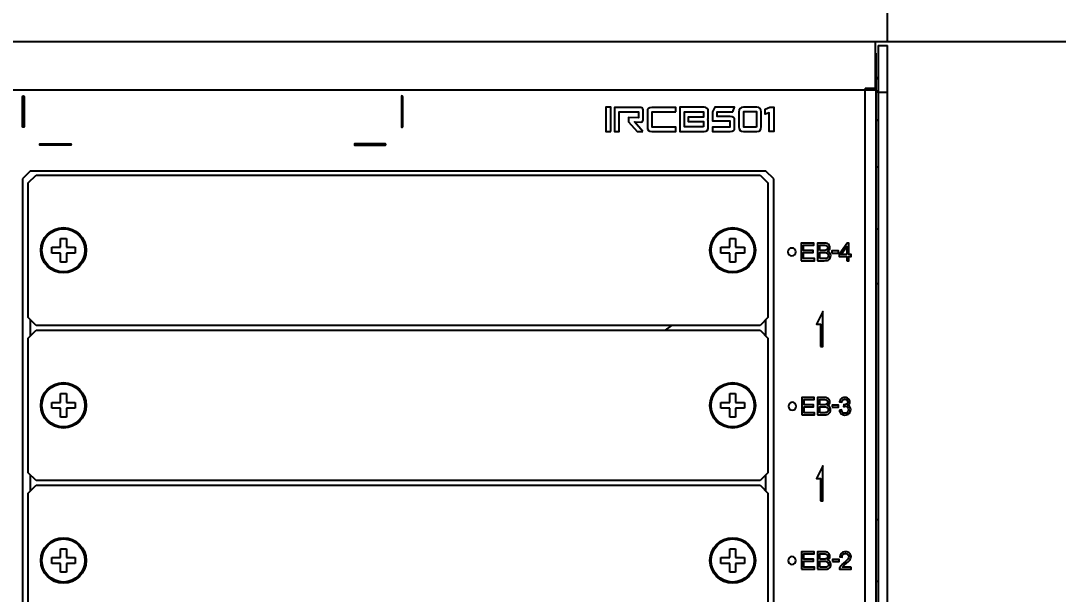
# Model space of a CAD drawing. Header units: millimetres. Extents: x 4086 to 8318, y 123 to 1549.
# Drawn here: x 7063.9 to 7196.5, y 1113.9 to 1187.1 of the extents above; entities that cross this region are included whole.
import ezdxf

# ---------------------------------------------------------------- set-up
doc = ezdxf.new("R2010")
doc.units = ezdxf.units.MM
for name, color, linetype in [('00_COMPONENTS', 7, 'Continuous'), ('20_ALL_FEATURES', 7, 'Continuous'), ('layer 3', 7, 'Continuous'), ('尺寸', 3, 'Continuous')]:
    doc.layers.add(name, color=color, linetype=linetype)
doc.styles.get("Standard").update_dxf_attribs({"font": ''})
doc.styles.get('Standard').set_extended_font_data('SimSun')
doc.dimstyles.get("Standard").update_dxf_attribs({"dimscale": 6, "dimtxt": 5, "dimasz": 3, "dimexe": 0.18, "dimexo": 0.0625, "dimgap": 0.8, "dimtad": 1, "dimtoh": 1, "dimdec": 1, "dimzin": 0, "dimdsep": 46, "dimtxsty": 'Standard', "dimcen": 0.09, "dimclrd": 256, "dimclre": 256, "dimclrt": 256, "dimadec": 0, "dimazin": 2, "dimtfac": 1, "dimtdec": 1, "dimtofl": 0, "dimtmove": 0, "dimatfit": 3, "dimfxl": 0, "dimtolj": 1, "dimtzin": 0, "dimarcsym": 0})

# ---------------------------------------------------------------- blocks, each defined once
blk = doc.blocks.new('*D77')
at = {"layer": 'Defpoints', "color": 0}
for p in [(7171.72, 1184.42), (7285.29, 1184.42), (7171.27, 1054.42)]:
    blk.add_point(p, dxfattribs=at)
at = {"layer": '尺寸', "lineweight": -2}
for p, q in [((7172.1, 1184.42), (7286.37, 1184.42)), ((7285.29, 1072.42), (7285.29, 1166.42)), ((7171.65, 1054.42), (7286.37, 1054.42))]:
    blk.add_line(p, q, dxfattribs=at)
at = {"layer": '尺寸'}
for points in [[(7288.29, 1166.42), (7282.29, 1166.42), (7285.29, 1184.42)], [(7282.29, 1072.42), (7288.29, 1072.42), (7285.29, 1054.42)]]:
    blk.add_solid(points, dxfattribs=at)
at = {"layer": '尺寸', "insert": (7265.49, 1119.42), "char_height": 30, "attachment_point": 5, "rotation": 90}
blk.add_mtext('\\A1;130.0', dxfattribs=at)
blk = doc.blocks.new('*D80')
at = {"layer": 'Defpoints', "color": 0}
for p in [(7174.67, 1270.56), (6844.67, 1184.42), (7174.67, 1183.92)]:
    blk.add_point(p, dxfattribs=at)
at = {"layer": '尺寸', "lineweight": -2}
for p, q in [((6844.67, 1184.8), (6844.67, 1271.64)), ((7174.67, 1184.3), (7174.67, 1271.64)), ((6862.67, 1270.56), (7156.67, 1270.56))]:
    blk.add_line(p, q, dxfattribs=at)
at = {"layer": '尺寸'}
for points in [[(6862.67, 1273.56), (6862.67, 1267.56), (6844.67, 1270.56)], [(7156.67, 1267.56), (7156.67, 1273.56), (7174.67, 1270.56)]]:
    blk.add_solid(points, dxfattribs=at)
at = {"layer": '尺寸', "insert": (7009.67, 1290.36), "char_height": 30, "attachment_point": 5}
blk.add_mtext('\\A1;330.0', dxfattribs=at)

msp = doc.modelspace()

# ---------------------------------------------------------------- linework, layer by layer
at = {"layer": '00_COMPONENTS', "color": 7, "linetype": 'Continuous'}
for p, q in [((7069.02, 1138.35), (7069.02, 1139.47)), ((7069.02, 1139.47), (7069.77, 1139.47)), ((7069.77, 1139.47), (7069.77, 1138.35)), ((7154.52, 1139.47), (7155.27, 1139.47)), ((7154.52, 1138.35), (7154.52, 1139.47)), ((7155.27, 1139.47), (7155.27, 1138.35)), ((7067.9, 1137.6), (7067.9, 1138.35)), ((7067.9, 1138.35), (7069.02, 1138.35)), ((7069.02, 1137.6), (7067.9, 1137.6)), ((7069.02, 1136.47), (7069.02, 1137.6)), ((7069.77, 1138.35), (7070.9, 1138.35)), ((7069.77, 1137.6), (7069.77, 1136.47)), ((7070.9, 1137.6), (7069.77, 1137.6)), ((7070.9, 1138.35), (7070.9, 1137.6)), ((7153.4, 1138.35), (7154.52, 1138.35)), ((7153.4, 1137.6), (7153.4, 1138.35)), ((7154.52, 1137.6), (7153.4, 1137.6)), ((7154.52, 1136.47), (7154.52, 1137.6)), ((7155.27, 1138.35), (7156.4, 1138.35)), ((7156.4, 1137.6), (7155.27, 1137.6)), ((7155.27, 1137.6), (7155.27, 1136.47)), ((7156.4, 1138.35), (7156.4, 1137.6)), ((7069.77, 1136.47), (7069.02, 1136.47)), ((7155.27, 1136.47), (7154.52, 1136.47)), ((7069.02, 1118.55), (7069.02, 1119.67)), ((7069.02, 1119.67), (7069.77, 1119.67)), ((7069.77, 1119.67), (7069.77, 1118.55)), ((7154.52, 1119.67), (7155.27, 1119.67)), ((7154.52, 1118.55), (7154.52, 1119.67)), ((7155.27, 1119.67), (7155.27, 1118.55)), ((7067.9, 1117.8), (7067.9, 1118.55)), ((7067.9, 1118.55), (7069.02, 1118.55)), ((7069.02, 1117.8), (7067.9, 1117.8)), ((7069.02, 1116.67), (7069.02, 1117.8)), ((7069.77, 1118.55), (7070.9, 1118.55)), ((7069.77, 1117.8), (7069.77, 1116.67)), ((7070.9, 1117.8), (7069.77, 1117.8)), ((7070.9, 1118.55), (7070.9, 1117.8)), ((7153.4, 1118.55), (7154.52, 1118.55)), ((7153.4, 1117.8), (7153.4, 1118.55)), ((7154.52, 1117.8), (7153.4, 1117.8)), ((7154.52, 1116.67), (7154.52, 1117.8)), ((7155.27, 1118.55), (7156.4, 1118.55)), ((7156.4, 1117.8), (7155.27, 1117.8)), ((7155.27, 1117.8), (7155.27, 1116.67)), ((7156.4, 1118.55), (7156.4, 1117.8)), ((7069.77, 1116.67), (7069.02, 1116.67)), ((7155.27, 1116.67), (7154.52, 1116.67))]:
    msp.add_line(p, q, dxfattribs=at)
for centre in [(7069.4, 1137.97), (7154.9, 1137.97), (7069.4, 1118.17), (7154.9, 1118.17)]:
    msp.add_circle(centre, 2.75, dxfattribs=at)
at = {"layer": '20_ALL_FEATURES', "color": 7, "linetype": 'Continuous'}
for p, q in [((6846.17, 1184.42), (7173.17, 1184.42)), ((7173.17, 1178.42), (7173.17, 1184.42)), ((7173.47, 1183.92), (7174.67, 1183.92)), ((7173.47, 1183.92), (7173.47, 1054.92)), ((7174.67, 1047.92), (7174.67, 1183.92)), ((7173.22, 1055.92), (7173.22, 1182.92)), ((7173.22, 1179.62), (7173.45, 1179.85)), ((7173.17, 1178.42), (7171.82, 1178.42)), ((7171.82, 1060.42), (7171.82, 1178.42)), ((7171.82, 1178.39), (7173.17, 1178.39)), ((7172.02, 1178.42), (7172.02, 1178.22)), ((7173.22, 1178.22), (6846.12, 1178.22)), ((7173.22, 1177.92), (7173.45, 1178.15)), ((7174.67, 1177.92), (7173.47, 1177.92)), ((7173.22, 1174.52), (7173.45, 1174.3)), ((7065.15, 1167.87), (7064.15, 1166.87)), ((7159.15, 1167.87), (7065.15, 1167.87)), ((7160.15, 1166.87), (7159.15, 1167.87)), ((7173.47, 1168.37), (7173.22, 1168.37)), ((7064.15, 1166.87), (7064.15, 1089.27)), ((7064.9, 1166.37), (7065.9, 1167.37)), ((7065.9, 1167.37), (7158.4, 1167.37)), ((7158.4, 1167.37), (7159.4, 1166.37)), ((7160.15, 1089.27), (7160.15, 1166.87)), ((7064.9, 1149.17), (7064.9, 1166.37)), ((7159.4, 1166.37), (7159.4, 1149.17)), ((7173.47, 1160.47), (7173.22, 1160.47)), ((7069.02, 1158.15), (7069.02, 1159.27)), ((7069.02, 1159.27), (7069.77, 1159.27)), ((7069.77, 1159.27), (7069.77, 1158.15)), ((7154.52, 1159.27), (7155.27, 1159.27)), ((7154.52, 1158.15), (7154.52, 1159.27)), ((7155.27, 1159.27), (7155.27, 1158.15)), ((7067.9, 1157.4), (7067.9, 1158.15)), ((7067.9, 1158.15), (7069.02, 1158.15)), ((7069.02, 1157.4), (7067.9, 1157.4)), ((7069.02, 1156.27), (7069.02, 1157.4)), ((7069.77, 1158.15), (7070.9, 1158.15)), ((7069.77, 1157.4), (7069.77, 1156.27)), ((7070.9, 1157.4), (7069.77, 1157.4)), ((7070.9, 1158.15), (7070.9, 1157.4)), ((7153.4, 1158.15), (7154.52, 1158.15)), ((7153.4, 1157.4), (7153.4, 1158.15)), ((7154.52, 1157.4), (7153.4, 1157.4)), ((7154.52, 1156.27), (7154.52, 1157.4)), ((7155.27, 1158.15), (7156.4, 1158.15)), ((7156.4, 1157.4), (7155.27, 1157.4)), ((7155.27, 1157.4), (7155.27, 1156.27)), ((7156.4, 1158.15), (7156.4, 1157.4)), ((7069.77, 1156.27), (7069.02, 1156.27)), ((7155.27, 1156.27), (7154.52, 1156.27)), ((7173.47, 1153.47), (7173.22, 1153.47)), ((7065.9, 1148.17), (7064.9, 1149.17)), ((7065.15, 1148.92), (7065.15, 1146.82)), ((7158.4, 1148.17), (7065.9, 1148.17)), ((7147.09, 1148.17), (7146.29, 1147.57)), ((7159.4, 1149.17), (7158.4, 1148.17)), ((7159.15, 1146.82), (7159.15, 1148.92)), ((7064.9, 1146.57), (7065.9, 1147.57)), ((7064.9, 1129.37), (7064.9, 1146.57)), ((7065.9, 1147.57), (7158.4, 1147.57)), ((7158.4, 1147.57), (7159.4, 1146.57)), ((7159.4, 1146.57), (7159.4, 1129.37)), ((7065.9, 1128.37), (7064.9, 1129.37)), ((7159.4, 1129.37), (7158.4, 1128.37)), ((7065.15, 1129.12), (7065.15, 1127.02)), ((7158.4, 1128.37), (7065.9, 1128.37)), ((7159.15, 1127.02), (7159.15, 1129.12)), ((7064.9, 1126.77), (7065.9, 1127.77)), ((7064.9, 1109.57), (7064.9, 1126.77)), ((7065.9, 1127.77), (7158.4, 1127.77)), ((7158.4, 1127.77), (7159.4, 1126.77)), ((7159.4, 1126.77), (7159.4, 1109.57)), ((7173.47, 1123.37), (7173.22, 1123.37)), ((7173.47, 1115.47), (7173.22, 1115.47))]:
    msp.add_line(p, q, dxfattribs=at)
for centre, radius in [((7069.4, 1157.77), 2.9), ((7069.4, 1157.77), 2.75), ((7154.9, 1157.77), 2.9), ((7154.9, 1157.77), 2.75), ((7069.4, 1137.97), 2.9), ((7154.9, 1137.97), 2.9), ((7069.4, 1118.17), 2.9), ((7154.9, 1118.17), 2.9)]:
    msp.add_circle(centre, radius, dxfattribs=at)
at = {"layer": 'layer 3'}
for points, knots in [([(7064.17, 1173.58), (7064.17, 1173.52), (7064.21, 1173.48), (7064.27, 1173.48), (7064.27, 1173.48), (7064.32, 1173.48), (7064.37, 1173.52), (7064.37, 1173.58), (7064.37, 1173.58), (7064.37, 1173.58), (7064.37, 1177.38), (7064.37, 1177.38), (7064.37, 1177.38), (7064.37, 1177.43), (7064.32, 1177.48), (7064.27, 1177.48), (7064.27, 1177.48), (7064.21, 1177.48), (7064.17, 1177.43), (7064.17, 1177.38), (7064.17, 1177.38), (7064.17, 1177.38), (7064.17, 1173.58), (7064.17, 1173.58)], [0, 0, 0, 0, 0.142857, 0.142857, 0.142857, 0.142857, 0.285714, 0.285714, 0.285714, 0.285714, 0.428571, 0.428571, 0.428571, 0.428571, 0.571429, 0.571429, 0.571429, 0.571429, 0.714286, 0.714286, 0.714286, 0.714286, 1, 1, 1, 1]), ([(7112.77, 1173.58), (7112.77, 1173.52), (7112.72, 1173.48), (7112.67, 1173.48), (7112.67, 1173.48), (7112.61, 1173.48), (7112.57, 1173.52), (7112.57, 1173.58), (7112.57, 1173.58), (7112.57, 1173.58), (7112.57, 1177.38), (7112.57, 1177.38), (7112.57, 1177.38), (7112.57, 1177.43), (7112.61, 1177.48), (7112.67, 1177.48), (7112.67, 1177.48), (7112.72, 1177.48), (7112.77, 1177.43), (7112.77, 1177.38), (7112.77, 1177.38), (7112.77, 1177.38), (7112.77, 1173.58), (7112.77, 1173.58)], [0, 0, 0, 0, 0.142857, 0.142857, 0.142857, 0.142857, 0.285714, 0.285714, 0.285714, 0.285714, 0.428571, 0.428571, 0.428571, 0.428571, 0.571429, 0.571429, 0.571429, 0.571429, 0.714286, 0.714286, 0.714286, 0.714286, 1, 1, 1, 1]), ([(7139.32, 1172.93), (7139.32, 1172.93), (7138.71, 1172.93), (7138.71, 1172.93), (7138.71, 1172.93), (7138.71, 1172.93), (7138.71, 1176.02), (7138.71, 1176.02), (7138.71, 1176.02), (7138.71, 1176.02), (7139.32, 1176.02), (7139.32, 1176.02), (7139.32, 1176.02), (7139.32, 1176.02), (7139.32, 1172.93), (7139.32, 1172.93)], [0, 0, 0, 0, 0.2, 0.2, 0.2, 0.2, 0.4, 0.4, 0.4, 0.4, 0.6, 0.6, 0.6, 0.6, 1, 1, 1, 1]), ([(7143.41, 1172.93), (7143.41, 1172.93), (7142.68, 1172.93), (7142.68, 1172.93), (7142.68, 1172.93), (7142.68, 1172.93), (7141.59, 1174.15), (7141.59, 1174.15), (7141.59, 1174.15), (7141.59, 1174.15), (7141.59, 1174.7), (7141.59, 1174.7), (7141.59, 1174.7), (7141.59, 1174.7), (7142.86, 1174.68), (7142.86, 1174.68), (7142.86, 1174.68), (7142.86, 1174.68), (7142.86, 1175.43), (7142.86, 1175.43), (7142.86, 1175.43), (7142.86, 1175.43), (7140.42, 1175.43), (7140.42, 1175.43), (7140.42, 1175.43), (7140.42, 1175.43), (7140.42, 1172.93), (7140.42, 1172.93), (7140.42, 1172.93), (7140.42, 1172.93), (7139.82, 1172.93), (7139.82, 1172.93), (7139.82, 1172.93), (7139.82, 1172.93), (7139.82, 1175.98), (7139.82, 1175.98), (7139.82, 1175.98), (7139.82, 1175.98), (7143.16, 1175.98), (7143.16, 1175.98), (7143.16, 1175.98), (7143.36, 1175.98), (7143.46, 1175.88), (7143.46, 1175.68), (7143.46, 1175.68), (7143.46, 1175.68), (7143.46, 1174.43), (7143.46, 1174.43), (7143.46, 1174.43), (7143.46, 1174.23), (7143.36, 1174.13), (7143.16, 1174.13), (7143.16, 1174.13), (7143.16, 1174.13), (7142.34, 1174.15), (7142.34, 1174.15), (7142.34, 1174.15), (7142.34, 1174.15), (7143.41, 1172.93), (7143.41, 1172.93)], [0, 0, 0, 0, 0.0625, 0.0625, 0.0625, 0.0625, 0.125, 0.125, 0.125, 0.125, 0.1875, 0.1875, 0.1875, 0.1875, 0.25, 0.25, 0.25, 0.25, 0.3125, 0.3125, 0.3125, 0.3125, 0.375, 0.375, 0.375, 0.375, 0.4375, 0.4375, 0.4375, 0.4375, 0.5, 0.5, 0.5, 0.5, 0.5625, 0.5625, 0.5625, 0.5625, 0.625, 0.625, 0.625, 0.625, 0.6875, 0.6875, 0.6875, 0.6875, 0.75, 0.75, 0.75, 0.75, 0.8125, 0.8125, 0.8125, 0.8125, 0.875, 0.875, 0.875, 0.875, 1, 1, 1, 1]), ([(7147.63, 1175.44), (7147.63, 1175.44), (7144.6, 1175.44), (7144.6, 1175.44), (7144.6, 1175.44), (7144.6, 1175.44), (7144.6, 1173.48), (7144.6, 1173.48), (7144.6, 1173.48), (7144.6, 1173.48), (7147.63, 1173.48), (7147.63, 1173.48), (7147.63, 1173.48), (7147.63, 1173.48), (7147.63, 1172.93), (7147.63, 1172.93), (7147.63, 1172.93), (7147.63, 1172.93), (7144.57, 1172.93), (7144.57, 1172.93), (7144.57, 1172.93), (7144.19, 1172.93), (7144, 1173.12), (7144, 1173.51), (7144, 1173.51), (7144, 1173.51), (7144, 1175.44), (7144, 1175.44), (7144, 1175.44), (7144, 1175.82), (7144.19, 1176.01), (7144.57, 1176.01), (7144.57, 1176.01), (7144.57, 1176.01), (7147.63, 1176.01), (7147.63, 1176.01), (7147.63, 1176.01), (7147.63, 1176.01), (7147.63, 1175.44), (7147.63, 1175.44)], [0, 0, 0, 0, 0.090909, 0.090909, 0.090909, 0.090909, 0.181818, 0.181818, 0.181818, 0.181818, 0.272727, 0.272727, 0.272727, 0.272727, 0.363636, 0.363636, 0.363636, 0.363636, 0.454545, 0.454545, 0.454545, 0.454545, 0.545455, 0.545455, 0.545455, 0.545455, 0.636364, 0.636364, 0.636364, 0.636364, 0.727273, 0.727273, 0.727273, 0.727273, 0.818182, 0.818182, 0.818182, 0.818182, 1, 1, 1, 1]), ([(7151.79, 1175.44), (7151.79, 1175.44), (7151.79, 1174.76), (7151.79, 1174.76), (7151.79, 1174.76), (7151.79, 1174.66), (7151.77, 1174.56), (7151.72, 1174.46), (7151.72, 1174.46), (7151.77, 1174.38), (7151.79, 1174.29), (7151.79, 1174.19), (7151.79, 1174.19), (7151.79, 1174.19), (7151.79, 1173.51), (7151.79, 1173.51), (7151.79, 1173.51), (7151.79, 1173.12), (7151.61, 1172.93), (7151.24, 1172.93), (7151.24, 1172.93), (7151.24, 1172.93), (7148.75, 1172.93), (7148.75, 1172.93), (7148.75, 1172.93), (7148.75, 1172.93), (7148.75, 1172.93), (7148.75, 1172.93), (7148.75, 1172.93), (7148.75, 1172.93), (7148.15, 1172.93), (7148.15, 1172.93), (7148.15, 1172.93), (7148.15, 1172.93), (7148.15, 1176.02), (7148.15, 1176.02), (7148.15, 1176.02), (7148.15, 1176.02), (7148.75, 1176.02), (7148.75, 1176.02), (7148.75, 1176.02), (7148.75, 1176.02), (7151.24, 1176.02), (7151.24, 1176.02), (7151.24, 1176.02), (7151.61, 1176.02), (7151.79, 1175.83), (7151.79, 1175.44)], [0, 0, 0, 0, 0.076923, 0.076923, 0.076923, 0.076923, 0.153846, 0.153846, 0.153846, 0.153846, 0.230769, 0.230769, 0.230769, 0.230769, 0.307692, 0.307692, 0.307692, 0.307692, 0.384615, 0.384615, 0.384615, 0.384615, 0.461538, 0.461538, 0.461538, 0.461538, 0.538462, 0.538462, 0.538462, 0.538462, 0.615385, 0.615385, 0.615385, 0.615385, 0.692308, 0.692308, 0.692308, 0.692308, 0.769231, 0.769231, 0.769231, 0.769231, 0.846154, 0.846154, 0.846154, 0.846154, 1, 1, 1, 1]), ([(7154.93, 1175.44), (7154.93, 1175.44), (7152.92, 1175.44), (7152.92, 1175.44), (7152.92, 1175.44), (7152.92, 1175.44), (7152.92, 1174.86), (7152.92, 1174.86), (7152.92, 1174.86), (7152.92, 1174.86), (7154.57, 1174.86), (7154.57, 1174.86), (7154.57, 1174.86), (7154.96, 1174.86), (7155.15, 1174.66), (7155.15, 1174.28), (7155.15, 1174.28), (7155.15, 1174.28), (7155.15, 1173.49), (7155.15, 1173.49), (7155.15, 1173.49), (7155.15, 1173.12), (7154.96, 1172.93), (7154.57, 1172.93), (7154.57, 1172.93), (7154.57, 1172.93), (7152.31, 1172.93), (7152.31, 1172.93), (7152.31, 1172.93), (7152.31, 1172.93), (7152.31, 1173.49), (7152.31, 1173.49), (7152.31, 1173.49), (7152.31, 1173.49), (7154.54, 1173.49), (7154.54, 1173.49), (7154.54, 1173.49), (7154.54, 1173.49), (7154.54, 1174.3), (7154.54, 1174.3), (7154.54, 1174.3), (7154.54, 1174.3), (7152.31, 1174.3), (7152.31, 1174.3), (7152.31, 1174.3), (7152.31, 1174.3), (7152.31, 1174.4), (7152.31, 1174.4), (7152.31, 1174.4), (7152.31, 1174.4), (7152.31, 1174.86), (7152.31, 1174.86), (7152.31, 1174.86), (7152.31, 1174.86), (7152.31, 1175.44), (7152.31, 1175.44), (7152.31, 1175.44), (7152.31, 1175.44), (7152.31, 1175.44), (7152.31, 1175.44), (7152.31, 1175.44), (7152.31, 1175.44), (7152.62, 1176.03), (7152.62, 1176.03), (7152.62, 1176.03), (7152.62, 1176.03), (7155.15, 1176.03), (7155.15, 1176.03), (7155.15, 1176.03), (7155.15, 1176.03), (7154.93, 1175.44), (7154.93, 1175.44)], [0, 0, 0, 0, 0.052632, 0.052632, 0.052632, 0.052632, 0.105263, 0.105263, 0.105263, 0.105263, 0.157895, 0.157895, 0.157895, 0.157895, 0.210526, 0.210526, 0.210526, 0.210526, 0.263158, 0.263158, 0.263158, 0.263158, 0.315789, 0.315789, 0.315789, 0.315789, 0.368421, 0.368421, 0.368421, 0.368421, 0.421053, 0.421053, 0.421053, 0.421053, 0.473684, 0.473684, 0.473684, 0.473684, 0.526316, 0.526316, 0.526316, 0.526316, 0.578947, 0.578947, 0.578947, 0.578947, 0.631579, 0.631579, 0.631579, 0.631579, 0.684211, 0.684211, 0.684211, 0.684211, 0.736842, 0.736842, 0.736842, 0.736842, 0.789474, 0.789474, 0.789474, 0.789474, 0.842105, 0.842105, 0.842105, 0.842105, 0.894737, 0.894737, 0.894737, 0.894737, 1, 1, 1, 1]), ([(7155.7, 1175.45), (7155.7, 1175.84), (7155.89, 1176.03), (7156.28, 1176.03), (7156.28, 1176.03), (7156.28, 1176.03), (7157.99, 1176.03), (7157.99, 1176.03), (7157.99, 1176.03), (7158.36, 1176.03), (7158.55, 1175.84), (7158.55, 1175.45), (7158.55, 1175.45), (7158.55, 1175.45), (7158.55, 1173.51), (7158.55, 1173.51), (7158.55, 1173.51), (7158.55, 1173.12), (7158.36, 1172.93), (7157.99, 1172.93), (7157.99, 1172.93), (7157.99, 1172.93), (7156.28, 1172.93), (7156.28, 1172.93), (7156.28, 1172.93), (7155.89, 1172.93), (7155.7, 1173.12), (7155.7, 1173.51), (7155.7, 1173.51), (7155.7, 1173.51), (7155.7, 1175.45), (7155.7, 1175.45)], [0, 0, 0, 0, 0.111111, 0.111111, 0.111111, 0.111111, 0.222222, 0.222222, 0.222222, 0.222222, 0.333333, 0.333333, 0.333333, 0.333333, 0.444444, 0.444444, 0.444444, 0.444444, 0.555556, 0.555556, 0.555556, 0.555556, 0.666667, 0.666667, 0.666667, 0.666667, 0.777778, 0.777778, 0.777778, 0.777778, 1, 1, 1, 1]), ([(7159.66, 1176.03), (7159.66, 1176.03), (7159.06, 1175.78), (7159.06, 1175.78), (7159.06, 1175.78), (7159.06, 1175.78), (7159.06, 1175.16), (7159.06, 1175.16), (7159.06, 1175.16), (7159.06, 1175.16), (7159.55, 1175.31), (7159.55, 1175.31), (7159.55, 1175.31), (7159.55, 1175.31), (7159.55, 1172.93), (7159.55, 1172.93), (7159.55, 1172.93), (7159.55, 1172.93), (7160.17, 1172.93), (7160.17, 1172.93), (7160.17, 1172.93), (7160.17, 1172.93), (7160.17, 1176.03), (7160.17, 1176.03), (7160.17, 1176.03), (7160.17, 1176.03), (7159.66, 1176.03), (7159.66, 1176.03)], [0, 0, 0, 0, 0.125, 0.125, 0.125, 0.125, 0.25, 0.25, 0.25, 0.25, 0.375, 0.375, 0.375, 0.375, 0.5, 0.5, 0.5, 0.5, 0.625, 0.625, 0.625, 0.625, 0.75, 0.75, 0.75, 0.75, 1, 1, 1, 1]), ([(7151.19, 1173.51), (7151.19, 1173.51), (7151.19, 1174.19), (7151.19, 1174.19), (7151.19, 1174.19), (7151.19, 1174.19), (7149.21, 1174.19), (7149.21, 1174.19), (7149.21, 1174.19), (7149.21, 1174.19), (7149.21, 1174.76), (7149.21, 1174.76), (7149.21, 1174.76), (7149.21, 1174.76), (7151.19, 1174.76), (7151.19, 1174.76), (7151.19, 1174.76), (7151.19, 1174.76), (7151.19, 1175.44), (7151.19, 1175.44), (7151.19, 1175.44), (7151.19, 1175.44), (7148.75, 1175.44), (7148.75, 1175.44), (7148.75, 1175.44), (7148.75, 1175.44), (7148.75, 1173.51), (7148.75, 1173.51), (7148.75, 1173.51), (7148.75, 1173.51), (7151.19, 1173.51), (7151.19, 1173.51)], [0, 0, 0, 0, 0.111111, 0.111111, 0.111111, 0.111111, 0.222222, 0.222222, 0.222222, 0.222222, 0.333333, 0.333333, 0.333333, 0.333333, 0.444444, 0.444444, 0.444444, 0.444444, 0.555556, 0.555556, 0.555556, 0.555556, 0.666667, 0.666667, 0.666667, 0.666667, 0.777778, 0.777778, 0.777778, 0.777778, 1, 1, 1, 1]), ([(7157.94, 1173.49), (7157.94, 1173.49), (7157.94, 1175.47), (7157.94, 1175.47), (7157.94, 1175.47), (7157.94, 1175.47), (7156.31, 1175.47), (7156.31, 1175.47), (7156.31, 1175.47), (7156.31, 1175.47), (7156.31, 1173.49), (7156.31, 1173.49), (7156.31, 1173.49), (7156.31, 1173.49), (7157.94, 1173.49), (7157.94, 1173.49)], [0, 0, 0, 0, 0.2, 0.2, 0.2, 0.2, 0.4, 0.4, 0.4, 0.4, 0.6, 0.6, 0.6, 0.6, 1, 1, 1, 1]), ([(7070.27, 1171.18), (7070.32, 1171.18), (7070.37, 1171.22), (7070.37, 1171.28), (7070.37, 1171.28), (7070.37, 1171.34), (7070.32, 1171.38), (7070.27, 1171.38), (7070.27, 1171.38), (7070.27, 1171.38), (7066.47, 1171.38), (7066.47, 1171.38), (7066.47, 1171.38), (7066.41, 1171.38), (7066.37, 1171.34), (7066.37, 1171.28), (7066.37, 1171.28), (7066.37, 1171.22), (7066.41, 1171.18), (7066.47, 1171.18), (7066.47, 1171.18), (7066.47, 1171.18), (7070.27, 1171.18), (7070.27, 1171.18)], [0, 0, 0, 0, 0.142857, 0.142857, 0.142857, 0.142857, 0.285714, 0.285714, 0.285714, 0.285714, 0.428571, 0.428571, 0.428571, 0.428571, 0.571429, 0.571429, 0.571429, 0.571429, 0.714286, 0.714286, 0.714286, 0.714286, 1, 1, 1, 1]), ([(7106.67, 1171.18), (7106.61, 1171.18), (7106.57, 1171.22), (7106.57, 1171.28), (7106.57, 1171.28), (7106.57, 1171.34), (7106.61, 1171.38), (7106.67, 1171.38), (7106.67, 1171.38), (7106.67, 1171.38), (7110.47, 1171.38), (7110.47, 1171.38), (7110.47, 1171.38), (7110.52, 1171.38), (7110.57, 1171.34), (7110.57, 1171.28), (7110.57, 1171.28), (7110.57, 1171.22), (7110.52, 1171.18), (7110.47, 1171.18), (7110.47, 1171.18), (7110.47, 1171.18), (7106.67, 1171.18), (7106.67, 1171.18)], [0, 0, 0, 0, 0.142857, 0.142857, 0.142857, 0.142857, 0.285714, 0.285714, 0.285714, 0.285714, 0.428571, 0.428571, 0.428571, 0.428571, 0.571429, 0.571429, 0.571429, 0.571429, 0.714286, 0.714286, 0.714286, 0.714286, 1, 1, 1, 1]), ([(7163.66, 1156.44), (7163.66, 1156.44), (7163.66, 1158.69), (7163.66, 1158.69), (7163.66, 1158.69), (7163.66, 1158.69), (7165.28, 1158.69), (7165.28, 1158.69), (7165.28, 1158.69), (7165.28, 1158.69), (7165.28, 1158.42), (7165.28, 1158.42), (7165.28, 1158.42), (7165.28, 1158.42), (7163.96, 1158.42), (7163.96, 1158.42), (7163.96, 1158.42), (7163.96, 1158.42), (7163.96, 1157.73), (7163.96, 1157.73), (7163.96, 1157.73), (7163.96, 1157.73), (7165.2, 1157.73), (7165.2, 1157.73), (7165.2, 1157.73), (7165.2, 1157.73), (7165.2, 1157.47), (7165.2, 1157.47), (7165.2, 1157.47), (7165.2, 1157.47), (7163.96, 1157.47), (7163.96, 1157.47), (7163.96, 1157.47), (7163.96, 1157.47), (7163.96, 1156.7), (7163.96, 1156.7), (7163.96, 1156.7), (7163.96, 1156.7), (7165.34, 1156.7), (7165.34, 1156.7), (7165.34, 1156.7), (7165.34, 1156.7), (7165.34, 1156.44), (7165.34, 1156.44), (7165.34, 1156.44), (7165.34, 1156.44), (7163.66, 1156.44), (7163.66, 1156.44)], [0, 0, 0, 0, 0.076923, 0.076923, 0.076923, 0.076923, 0.153846, 0.153846, 0.153846, 0.153846, 0.230769, 0.230769, 0.230769, 0.230769, 0.307692, 0.307692, 0.307692, 0.307692, 0.384615, 0.384615, 0.384615, 0.384615, 0.461538, 0.461538, 0.461538, 0.461538, 0.538462, 0.538462, 0.538462, 0.538462, 0.615385, 0.615385, 0.615385, 0.615385, 0.692308, 0.692308, 0.692308, 0.692308, 0.769231, 0.769231, 0.769231, 0.769231, 0.846154, 0.846154, 0.846154, 0.846154, 1, 1, 1, 1]), ([(7165.74, 1156.44), (7165.74, 1156.44), (7165.74, 1158.69), (7165.74, 1158.69), (7165.74, 1158.69), (7165.74, 1158.69), (7166.58, 1158.69), (7166.58, 1158.69), (7166.58, 1158.69), (7166.75, 1158.69), (7166.89, 1158.66), (7167, 1158.62), (7167, 1158.62), (7167.1, 1158.57), (7167.18, 1158.5), (7167.24, 1158.41), (7167.24, 1158.41), (7167.3, 1158.31), (7167.33, 1158.21), (7167.33, 1158.11), (7167.33, 1158.11), (7167.33, 1158.01), (7167.3, 1157.92), (7167.25, 1157.84), (7167.25, 1157.84), (7167.2, 1157.75), (7167.12, 1157.69), (7167.01, 1157.63), (7167.01, 1157.63), (7167.15, 1157.59), (7167.25, 1157.52), (7167.33, 1157.43), (7167.33, 1157.43), (7167.4, 1157.33), (7167.44, 1157.22), (7167.44, 1157.09), (7167.44, 1157.09), (7167.44, 1156.98), (7167.41, 1156.88), (7167.37, 1156.79), (7167.37, 1156.79), (7167.33, 1156.7), (7167.27, 1156.63), (7167.21, 1156.58), (7167.21, 1156.58), (7167.14, 1156.54), (7167.06, 1156.5), (7166.96, 1156.47), (7166.96, 1156.47), (7166.86, 1156.45), (7166.74, 1156.44), (7166.6, 1156.44), (7166.6, 1156.44), (7166.6, 1156.44), (7165.74, 1156.44), (7165.74, 1156.44)], [0, 0, 0, 0, 0.066667, 0.066667, 0.066667, 0.066667, 0.133333, 0.133333, 0.133333, 0.133333, 0.2, 0.2, 0.2, 0.2, 0.266667, 0.266667, 0.266667, 0.266667, 0.333333, 0.333333, 0.333333, 0.333333, 0.4, 0.4, 0.4, 0.4, 0.466667, 0.466667, 0.466667, 0.466667, 0.533333, 0.533333, 0.533333, 0.533333, 0.6, 0.6, 0.6, 0.6, 0.666667, 0.666667, 0.666667, 0.666667, 0.733333, 0.733333, 0.733333, 0.733333, 0.8, 0.8, 0.8, 0.8, 0.866667, 0.866667, 0.866667, 0.866667, 1, 1, 1, 1]), ([(7169.47, 1156.44), (7169.47, 1156.44), (7169.47, 1156.97), (7169.47, 1156.97), (7169.47, 1156.97), (7169.47, 1156.97), (7168.49, 1156.97), (7168.49, 1156.97), (7168.49, 1156.97), (7168.49, 1156.97), (7168.49, 1157.23), (7168.49, 1157.23), (7168.49, 1157.23), (7168.49, 1157.23), (7169.52, 1158.69), (7169.52, 1158.69), (7169.52, 1158.69), (7169.52, 1158.69), (7169.74, 1158.69), (7169.74, 1158.69), (7169.74, 1158.69), (7169.74, 1158.69), (7169.74, 1157.23), (7169.74, 1157.23), (7169.74, 1157.23), (7169.74, 1157.23), (7170.05, 1157.23), (7170.05, 1157.23), (7170.05, 1157.23), (7170.05, 1157.23), (7170.05, 1156.97), (7170.05, 1156.97), (7170.05, 1156.97), (7170.05, 1156.97), (7169.74, 1156.97), (7169.74, 1156.97), (7169.74, 1156.97), (7169.74, 1156.97), (7169.74, 1156.44), (7169.74, 1156.44), (7169.74, 1156.44), (7169.74, 1156.44), (7169.47, 1156.44), (7169.47, 1156.44)], [0, 0, 0, 0, 0.083333, 0.083333, 0.083333, 0.083333, 0.166667, 0.166667, 0.166667, 0.166667, 0.25, 0.25, 0.25, 0.25, 0.333333, 0.333333, 0.333333, 0.333333, 0.416667, 0.416667, 0.416667, 0.416667, 0.5, 0.5, 0.5, 0.5, 0.583333, 0.583333, 0.583333, 0.583333, 0.666667, 0.666667, 0.666667, 0.666667, 0.75, 0.75, 0.75, 0.75, 0.833333, 0.833333, 0.833333, 0.833333, 1, 1, 1, 1]), ([(7166.04, 1157.74), (7166.04, 1157.74), (7166.52, 1157.74), (7166.52, 1157.74), (7166.52, 1157.74), (7166.65, 1157.74), (7166.75, 1157.75), (7166.81, 1157.77), (7166.81, 1157.77), (7166.88, 1157.79), (7166.94, 1157.83), (7166.98, 1157.88), (7166.98, 1157.88), (7167.02, 1157.93), (7167.04, 1158), (7167.04, 1158.08), (7167.04, 1158.08), (7167.04, 1158.15), (7167.02, 1158.22), (7166.98, 1158.27), (7166.98, 1158.27), (7166.95, 1158.33), (7166.89, 1158.37), (7166.83, 1158.39), (7166.83, 1158.39), (7166.76, 1158.41), (7166.65, 1158.42), (7166.49, 1158.42), (7166.49, 1158.42), (7166.49, 1158.42), (7166.04, 1158.42), (7166.04, 1158.42), (7166.04, 1158.42), (7166.04, 1158.42), (7166.04, 1157.74), (7166.04, 1157.74)], [0, 0, 0, 0, 0.1, 0.1, 0.1, 0.1, 0.2, 0.2, 0.2, 0.2, 0.3, 0.3, 0.3, 0.3, 0.4, 0.4, 0.4, 0.4, 0.5, 0.5, 0.5, 0.5, 0.6, 0.6, 0.6, 0.6, 0.7, 0.7, 0.7, 0.7, 0.8, 0.8, 0.8, 0.8, 1, 1, 1, 1]), ([(7166.04, 1156.7), (7166.04, 1156.7), (7166.6, 1156.7), (7166.6, 1156.7), (7166.6, 1156.7), (7166.69, 1156.7), (7166.76, 1156.7), (7166.8, 1156.71), (7166.8, 1156.71), (7166.87, 1156.72), (7166.93, 1156.74), (7166.97, 1156.77), (7166.97, 1156.77), (7167.02, 1156.8), (7167.06, 1156.84), (7167.08, 1156.9), (7167.08, 1156.9), (7167.11, 1156.95), (7167.13, 1157.02), (7167.13, 1157.09), (7167.13, 1157.09), (7167.13, 1157.17), (7167.11, 1157.24), (7167.06, 1157.31), (7167.06, 1157.31), (7167.02, 1157.37), (7166.96, 1157.41), (7166.89, 1157.44), (7166.89, 1157.44), (7166.81, 1157.46), (7166.7, 1157.48), (7166.56, 1157.48), (7166.56, 1157.48), (7166.56, 1157.48), (7166.04, 1157.48), (7166.04, 1157.48), (7166.04, 1157.48), (7166.04, 1157.48), (7166.04, 1156.7), (7166.04, 1156.7)], [0, 0, 0, 0, 0.090909, 0.090909, 0.090909, 0.090909, 0.181818, 0.181818, 0.181818, 0.181818, 0.272727, 0.272727, 0.272727, 0.272727, 0.363636, 0.363636, 0.363636, 0.363636, 0.454545, 0.454545, 0.454545, 0.454545, 0.545455, 0.545455, 0.545455, 0.545455, 0.636364, 0.636364, 0.636364, 0.636364, 0.727273, 0.727273, 0.727273, 0.727273, 0.818182, 0.818182, 0.818182, 0.818182, 1, 1, 1, 1]), ([(7167.56, 1157.42), (7167.56, 1157.42), (7167.56, 1157.7), (7167.56, 1157.7), (7167.56, 1157.7), (7167.56, 1157.7), (7168.41, 1157.7), (7168.41, 1157.7), (7168.41, 1157.7), (7168.41, 1157.7), (7168.41, 1157.42), (7168.41, 1157.42), (7168.41, 1157.42), (7168.41, 1157.42), (7167.56, 1157.42), (7167.56, 1157.42)], [0, 0, 0, 0, 0.2, 0.2, 0.2, 0.2, 0.4, 0.4, 0.4, 0.4, 0.6, 0.6, 0.6, 0.6, 1, 1, 1, 1]), ([(7169.47, 1157.23), (7169.47, 1157.23), (7169.47, 1158.24), (7169.47, 1158.24), (7169.47, 1158.24), (7169.47, 1158.24), (7168.76, 1157.23), (7168.76, 1157.23), (7168.76, 1157.23), (7168.76, 1157.23), (7169.47, 1157.23), (7169.47, 1157.23)], [0, 0, 0, 0, 0.25, 0.25, 0.25, 0.25, 0.5, 0.5, 0.5, 0.5, 1, 1, 1, 1]), ([(7166.14, 1145.48), (7166.14, 1145.48), (7166.14, 1148.33), (7166.14, 1148.33), (7166.14, 1148.33), (7166.14, 1148.33), (7165.61, 1148.33), (7165.61, 1148.33), (7165.61, 1148.33), (7165.61, 1148.33), (7166.4, 1149.94), (7166.4, 1149.94), (7166.4, 1149.94), (7166.4, 1149.94), (7166.4, 1148.51), (7166.4, 1148.51), (7166.4, 1148.51), (7166.4, 1148.51), (7166.4, 1148.33), (7166.4, 1148.33), (7166.4, 1148.33), (7166.4, 1148.33), (7166.4, 1145.48), (7166.4, 1145.48), (7166.4, 1145.48), (7166.4, 1145.48), (7166.14, 1145.48), (7166.14, 1145.48)], [0, 0, 0, 0, 0.125, 0.125, 0.125, 0.125, 0.25, 0.25, 0.25, 0.25, 0.375, 0.375, 0.375, 0.375, 0.5, 0.5, 0.5, 0.5, 0.625, 0.625, 0.625, 0.625, 0.75, 0.75, 0.75, 0.75, 1, 1, 1, 1]), ([(7163.72, 1136.77), (7163.72, 1136.77), (7163.72, 1138.98), (7163.72, 1138.98), (7163.72, 1138.98), (7163.72, 1138.98), (7165.31, 1138.98), (7165.31, 1138.98), (7165.31, 1138.98), (7165.31, 1138.98), (7165.31, 1138.72), (7165.31, 1138.72), (7165.31, 1138.72), (7165.31, 1138.72), (7164.02, 1138.72), (7164.02, 1138.72), (7164.02, 1138.72), (7164.02, 1138.72), (7164.02, 1138.04), (7164.02, 1138.04), (7164.02, 1138.04), (7164.02, 1138.04), (7165.23, 1138.04), (7165.23, 1138.04), (7165.23, 1138.04), (7165.23, 1138.04), (7165.23, 1137.78), (7165.23, 1137.78), (7165.23, 1137.78), (7165.23, 1137.78), (7164.02, 1137.78), (7164.02, 1137.78), (7164.02, 1137.78), (7164.02, 1137.78), (7164.02, 1137.03), (7164.02, 1137.03), (7164.02, 1137.03), (7164.02, 1137.03), (7165.37, 1137.03), (7165.37, 1137.03), (7165.37, 1137.03), (7165.37, 1137.03), (7165.37, 1136.77), (7165.37, 1136.77), (7165.37, 1136.77), (7165.37, 1136.77), (7163.72, 1136.77), (7163.72, 1136.77)], [0, 0, 0, 0, 0.076923, 0.076923, 0.076923, 0.076923, 0.153846, 0.153846, 0.153846, 0.153846, 0.230769, 0.230769, 0.230769, 0.230769, 0.307692, 0.307692, 0.307692, 0.307692, 0.384615, 0.384615, 0.384615, 0.384615, 0.461538, 0.461538, 0.461538, 0.461538, 0.538462, 0.538462, 0.538462, 0.538462, 0.615385, 0.615385, 0.615385, 0.615385, 0.692308, 0.692308, 0.692308, 0.692308, 0.769231, 0.769231, 0.769231, 0.769231, 0.846154, 0.846154, 0.846154, 0.846154, 1, 1, 1, 1]), ([(7165.76, 1136.77), (7165.76, 1136.77), (7165.76, 1138.98), (7165.76, 1138.98), (7165.76, 1138.98), (7165.76, 1138.98), (7166.58, 1138.98), (7166.58, 1138.98), (7166.58, 1138.98), (7166.75, 1138.98), (7166.89, 1138.95), (7166.99, 1138.91), (7166.99, 1138.91), (7167.09, 1138.86), (7167.17, 1138.8), (7167.23, 1138.7), (7167.23, 1138.7), (7167.29, 1138.61), (7167.32, 1138.51), (7167.32, 1138.41), (7167.32, 1138.41), (7167.32, 1138.32), (7167.29, 1138.23), (7167.24, 1138.15), (7167.24, 1138.15), (7167.19, 1138.06), (7167.11, 1138), (7167.01, 1137.94), (7167.01, 1137.94), (7167.14, 1137.91), (7167.24, 1137.84), (7167.32, 1137.74), (7167.32, 1137.74), (7167.39, 1137.65), (7167.42, 1137.54), (7167.42, 1137.41), (7167.42, 1137.41), (7167.42, 1137.31), (7167.4, 1137.21), (7167.36, 1137.12), (7167.36, 1137.12), (7167.31, 1137.03), (7167.26, 1136.97), (7167.2, 1136.92), (7167.2, 1136.92), (7167.13, 1136.87), (7167.05, 1136.83), (7166.95, 1136.81), (7166.95, 1136.81), (7166.86, 1136.78), (7166.74, 1136.77), (7166.6, 1136.77), (7166.6, 1136.77), (7166.6, 1136.77), (7165.76, 1136.77), (7165.76, 1136.77)], [0, 0, 0, 0, 0.066667, 0.066667, 0.066667, 0.066667, 0.133333, 0.133333, 0.133333, 0.133333, 0.2, 0.2, 0.2, 0.2, 0.266667, 0.266667, 0.266667, 0.266667, 0.333333, 0.333333, 0.333333, 0.333333, 0.4, 0.4, 0.4, 0.4, 0.466667, 0.466667, 0.466667, 0.466667, 0.533333, 0.533333, 0.533333, 0.533333, 0.6, 0.6, 0.6, 0.6, 0.666667, 0.666667, 0.666667, 0.666667, 0.733333, 0.733333, 0.733333, 0.733333, 0.8, 0.8, 0.8, 0.8, 0.866667, 0.866667, 0.866667, 0.866667, 1, 1, 1, 1]), ([(7166.05, 1138.05), (7166.05, 1138.05), (7166.53, 1138.05), (7166.53, 1138.05), (7166.53, 1138.05), (7166.66, 1138.05), (7166.75, 1138.06), (7166.8, 1138.08), (7166.8, 1138.08), (7166.88, 1138.1), (7166.93, 1138.13), (7166.97, 1138.19), (7166.97, 1138.19), (7167.01, 1138.24), (7167.03, 1138.3), (7167.03, 1138.38), (7167.03, 1138.38), (7167.03, 1138.45), (7167.01, 1138.52), (7166.98, 1138.57), (7166.98, 1138.57), (7166.94, 1138.63), (7166.89, 1138.67), (7166.83, 1138.69), (7166.83, 1138.69), (7166.76, 1138.71), (7166.65, 1138.72), (7166.49, 1138.72), (7166.49, 1138.72), (7166.49, 1138.72), (7166.05, 1138.72), (7166.05, 1138.72), (7166.05, 1138.72), (7166.05, 1138.72), (7166.05, 1138.05), (7166.05, 1138.05)], [0, 0, 0, 0, 0.1, 0.1, 0.1, 0.1, 0.2, 0.2, 0.2, 0.2, 0.3, 0.3, 0.3, 0.3, 0.4, 0.4, 0.4, 0.4, 0.5, 0.5, 0.5, 0.5, 0.6, 0.6, 0.6, 0.6, 0.7, 0.7, 0.7, 0.7, 0.8, 0.8, 0.8, 0.8, 1, 1, 1, 1]), ([(7168.54, 1137.36), (7168.54, 1137.36), (7168.81, 1137.39), (7168.81, 1137.39), (7168.81, 1137.39), (7168.84, 1137.24), (7168.89, 1137.13), (7168.97, 1137.06), (7168.97, 1137.06), (7169.04, 1136.99), (7169.13, 1136.96), (7169.24, 1136.96), (7169.24, 1136.96), (7169.37, 1136.96), (7169.48, 1137), (7169.57, 1137.09), (7169.57, 1137.09), (7169.65, 1137.18), (7169.7, 1137.29), (7169.7, 1137.42), (7169.7, 1137.42), (7169.7, 1137.54), (7169.66, 1137.65), (7169.58, 1137.73), (7169.58, 1137.73), (7169.49, 1137.81), (7169.39, 1137.85), (7169.27, 1137.85), (7169.27, 1137.85), (7169.21, 1137.85), (7169.15, 1137.84), (7169.07, 1137.82), (7169.07, 1137.82), (7169.07, 1137.82), (7169.1, 1138.06), (7169.1, 1138.06), (7169.1, 1138.06), (7169.12, 1138.05), (7169.14, 1138.05), (7169.15, 1138.05), (7169.15, 1138.05), (7169.26, 1138.05), (7169.37, 1138.08), (7169.46, 1138.14), (7169.46, 1138.14), (7169.55, 1138.2), (7169.6, 1138.3), (7169.6, 1138.42), (7169.6, 1138.42), (7169.6, 1138.52), (7169.57, 1138.6), (7169.5, 1138.67), (7169.5, 1138.67), (7169.43, 1138.73), (7169.34, 1138.76), (7169.24, 1138.76), (7169.24, 1138.76), (7169.13, 1138.76), (7169.04, 1138.73), (7168.97, 1138.66), (7168.97, 1138.66), (7168.9, 1138.6), (7168.86, 1138.5), (7168.84, 1138.36), (7168.84, 1138.36), (7168.84, 1138.36), (7168.57, 1138.41), (7168.57, 1138.41), (7168.57, 1138.41), (7168.6, 1138.59), (7168.68, 1138.74), (7168.79, 1138.84), (7168.79, 1138.84), (7168.91, 1138.94), (7169.06, 1138.99), (7169.23, 1138.99), (7169.23, 1138.99), (7169.35, 1138.99), (7169.46, 1138.96), (7169.56, 1138.91), (7169.56, 1138.91), (7169.66, 1138.86), (7169.74, 1138.79), (7169.8, 1138.7), (7169.8, 1138.7), (7169.85, 1138.61), (7169.88, 1138.51), (7169.88, 1138.41), (7169.88, 1138.41), (7169.88, 1138.32), (7169.85, 1138.23), (7169.8, 1138.15), (7169.8, 1138.15), (7169.75, 1138.08), (7169.67, 1138.01), (7169.57, 1137.97), (7169.57, 1137.97), (7169.7, 1137.94), (7169.8, 1137.88), (7169.88, 1137.78), (7169.88, 1137.78), (7169.95, 1137.69), (7169.98, 1137.57), (7169.98, 1137.43), (7169.98, 1137.43), (7169.98, 1137.23), (7169.91, 1137.07), (7169.77, 1136.94), (7169.77, 1136.94), (7169.63, 1136.8), (7169.46, 1136.74), (7169.24, 1136.74), (7169.24, 1136.74), (7169.05, 1136.74), (7168.89, 1136.79), (7168.76, 1136.91), (7168.76, 1136.91), (7168.63, 1137.02), (7168.56, 1137.17), (7168.54, 1137.36)], [0, 0, 0, 0, 0.032258, 0.032258, 0.032258, 0.032258, 0.064516, 0.064516, 0.064516, 0.064516, 0.096774, 0.096774, 0.096774, 0.096774, 0.129032, 0.129032, 0.129032, 0.129032, 0.16129, 0.16129, 0.16129, 0.16129, 0.193548, 0.193548, 0.193548, 0.193548, 0.225806, 0.225806, 0.225806, 0.225806, 0.258065, 0.258065, 0.258065, 0.258065, 0.290323, 0.290323, 0.290323, 0.290323, 0.322581, 0.322581, 0.322581, 0.322581, 0.354839, 0.354839, 0.354839, 0.354839, 0.387097, 0.387097, 0.387097, 0.387097, 0.419355, 0.419355, 0.419355, 0.419355, 0.451613, 0.451613, 0.451613, 0.451613, 0.483871, 0.483871, 0.483871, 0.483871, 0.516129, 0.516129, 0.516129, 0.516129, 0.548387, 0.548387, 0.548387, 0.548387, 0.580645, 0.580645, 0.580645, 0.580645, 0.612903, 0.612903, 0.612903, 0.612903, 0.645161, 0.645161, 0.645161, 0.645161, 0.677419, 0.677419, 0.677419, 0.677419, 0.709677, 0.709677, 0.709677, 0.709677, 0.741935, 0.741935, 0.741935, 0.741935, 0.774194, 0.774194, 0.774194, 0.774194, 0.806452, 0.806452, 0.806452, 0.806452, 0.83871, 0.83871, 0.83871, 0.83871, 0.870968, 0.870968, 0.870968, 0.870968, 0.903226, 0.903226, 0.903226, 0.903226, 0.935484, 0.935484, 0.935484, 0.935484, 1, 1, 1, 1]), ([(7166.05, 1137.03), (7166.05, 1137.03), (7166.6, 1137.03), (7166.6, 1137.03), (7166.6, 1137.03), (7166.69, 1137.03), (7166.76, 1137.03), (7166.8, 1137.04), (7166.8, 1137.04), (7166.86, 1137.05), (7166.92, 1137.07), (7166.97, 1137.1), (7166.97, 1137.1), (7167.01, 1137.13), (7167.05, 1137.17), (7167.08, 1137.22), (7167.08, 1137.22), (7167.11, 1137.28), (7167.12, 1137.34), (7167.12, 1137.41), (7167.12, 1137.41), (7167.12, 1137.49), (7167.1, 1137.56), (7167.06, 1137.63), (7167.06, 1137.63), (7167.02, 1137.69), (7166.96, 1137.73), (7166.88, 1137.75), (7166.88, 1137.75), (7166.81, 1137.78), (7166.7, 1137.79), (7166.56, 1137.79), (7166.56, 1137.79), (7166.56, 1137.79), (7166.05, 1137.79), (7166.05, 1137.79), (7166.05, 1137.79), (7166.05, 1137.79), (7166.05, 1137.03), (7166.05, 1137.03)], [0, 0, 0, 0, 0.090909, 0.090909, 0.090909, 0.090909, 0.181818, 0.181818, 0.181818, 0.181818, 0.272727, 0.272727, 0.272727, 0.272727, 0.363636, 0.363636, 0.363636, 0.363636, 0.454545, 0.454545, 0.454545, 0.454545, 0.545455, 0.545455, 0.545455, 0.545455, 0.636364, 0.636364, 0.636364, 0.636364, 0.727273, 0.727273, 0.727273, 0.727273, 0.818182, 0.818182, 0.818182, 0.818182, 1, 1, 1, 1]), ([(7167.6, 1137.74), (7167.6, 1137.74), (7167.6, 1138.01), (7167.6, 1138.01), (7167.6, 1138.01), (7167.6, 1138.01), (7168.43, 1138.01), (7168.43, 1138.01), (7168.43, 1138.01), (7168.43, 1138.01), (7168.43, 1137.74), (7168.43, 1137.74), (7168.43, 1137.74), (7168.43, 1137.74), (7167.6, 1137.74), (7167.6, 1137.74)], [0, 0, 0, 0, 0.2, 0.2, 0.2, 0.2, 0.4, 0.4, 0.4, 0.4, 0.6, 0.6, 0.6, 0.6, 1, 1, 1, 1]), ([(7166.14, 1125.78), (7166.14, 1125.78), (7166.14, 1128.63), (7166.14, 1128.63), (7166.14, 1128.63), (7166.14, 1128.63), (7165.61, 1128.63), (7165.61, 1128.63), (7165.61, 1128.63), (7165.61, 1128.63), (7166.4, 1130.24), (7166.4, 1130.24), (7166.4, 1130.24), (7166.4, 1130.24), (7166.4, 1128.81), (7166.4, 1128.81), (7166.4, 1128.81), (7166.4, 1128.81), (7166.4, 1128.63), (7166.4, 1128.63), (7166.4, 1128.63), (7166.4, 1128.63), (7166.4, 1125.78), (7166.4, 1125.78), (7166.4, 1125.78), (7166.4, 1125.78), (7166.14, 1125.78), (7166.14, 1125.78)], [0, 0, 0, 0, 0.125, 0.125, 0.125, 0.125, 0.25, 0.25, 0.25, 0.25, 0.375, 0.375, 0.375, 0.375, 0.5, 0.5, 0.5, 0.5, 0.625, 0.625, 0.625, 0.625, 0.75, 0.75, 0.75, 0.75, 1, 1, 1, 1]), ([(7163.68, 1117.04), (7163.68, 1117.04), (7163.68, 1119.28), (7163.68, 1119.28), (7163.68, 1119.28), (7163.68, 1119.28), (7165.3, 1119.28), (7165.3, 1119.28), (7165.3, 1119.28), (7165.3, 1119.28), (7165.3, 1119.01), (7165.3, 1119.01), (7165.3, 1119.01), (7165.3, 1119.01), (7163.98, 1119.01), (7163.98, 1119.01), (7163.98, 1119.01), (7163.98, 1119.01), (7163.98, 1118.32), (7163.98, 1118.32), (7163.98, 1118.32), (7163.98, 1118.32), (7165.21, 1118.32), (7165.21, 1118.32), (7165.21, 1118.32), (7165.21, 1118.32), (7165.21, 1118.06), (7165.21, 1118.06), (7165.21, 1118.06), (7165.21, 1118.06), (7163.98, 1118.06), (7163.98, 1118.06), (7163.98, 1118.06), (7163.98, 1118.06), (7163.98, 1117.3), (7163.98, 1117.3), (7163.98, 1117.3), (7163.98, 1117.3), (7165.35, 1117.3), (7165.35, 1117.3), (7165.35, 1117.3), (7165.35, 1117.3), (7165.35, 1117.04), (7165.35, 1117.04), (7165.35, 1117.04), (7165.35, 1117.04), (7163.68, 1117.04), (7163.68, 1117.04)], [0, 0, 0, 0, 0.076923, 0.076923, 0.076923, 0.076923, 0.153846, 0.153846, 0.153846, 0.153846, 0.230769, 0.230769, 0.230769, 0.230769, 0.307692, 0.307692, 0.307692, 0.307692, 0.384615, 0.384615, 0.384615, 0.384615, 0.461538, 0.461538, 0.461538, 0.461538, 0.538462, 0.538462, 0.538462, 0.538462, 0.615385, 0.615385, 0.615385, 0.615385, 0.692308, 0.692308, 0.692308, 0.692308, 0.769231, 0.769231, 0.769231, 0.769231, 0.846154, 0.846154, 0.846154, 0.846154, 1, 1, 1, 1]), ([(7165.75, 1117.04), (7165.75, 1117.04), (7165.75, 1119.28), (7165.75, 1119.28), (7165.75, 1119.28), (7165.75, 1119.28), (7166.59, 1119.28), (7166.59, 1119.28), (7166.59, 1119.28), (7166.76, 1119.28), (7166.9, 1119.25), (7167, 1119.21), (7167, 1119.21), (7167.11, 1119.16), (7167.19, 1119.09), (7167.25, 1119), (7167.25, 1119), (7167.3, 1118.9), (7167.33, 1118.81), (7167.33, 1118.7), (7167.33, 1118.7), (7167.33, 1118.61), (7167.31, 1118.52), (7167.26, 1118.43), (7167.26, 1118.43), (7167.2, 1118.35), (7167.13, 1118.28), (7167.02, 1118.23), (7167.02, 1118.23), (7167.16, 1118.19), (7167.26, 1118.12), (7167.33, 1118.02), (7167.33, 1118.02), (7167.41, 1117.93), (7167.44, 1117.82), (7167.44, 1117.69), (7167.44, 1117.69), (7167.44, 1117.58), (7167.42, 1117.48), (7167.38, 1117.39), (7167.38, 1117.39), (7167.33, 1117.3), (7167.28, 1117.23), (7167.21, 1117.18), (7167.21, 1117.18), (7167.15, 1117.13), (7167.06, 1117.1), (7166.97, 1117.07), (7166.97, 1117.07), (7166.87, 1117.05), (7166.75, 1117.04), (7166.6, 1117.04), (7166.6, 1117.04), (7166.6, 1117.04), (7165.75, 1117.04), (7165.75, 1117.04)], [0, 0, 0, 0, 0.066667, 0.066667, 0.066667, 0.066667, 0.133333, 0.133333, 0.133333, 0.133333, 0.2, 0.2, 0.2, 0.2, 0.266667, 0.266667, 0.266667, 0.266667, 0.333333, 0.333333, 0.333333, 0.333333, 0.4, 0.4, 0.4, 0.4, 0.466667, 0.466667, 0.466667, 0.466667, 0.533333, 0.533333, 0.533333, 0.533333, 0.6, 0.6, 0.6, 0.6, 0.666667, 0.666667, 0.666667, 0.666667, 0.733333, 0.733333, 0.733333, 0.733333, 0.8, 0.8, 0.8, 0.8, 0.866667, 0.866667, 0.866667, 0.866667, 1, 1, 1, 1]), ([(7166.05, 1118.33), (7166.05, 1118.33), (7166.53, 1118.33), (7166.53, 1118.33), (7166.53, 1118.33), (7166.66, 1118.33), (7166.76, 1118.34), (7166.81, 1118.36), (7166.81, 1118.36), (7166.89, 1118.38), (7166.95, 1118.42), (7166.99, 1118.47), (7166.99, 1118.47), (7167.02, 1118.52), (7167.04, 1118.59), (7167.04, 1118.67), (7167.04, 1118.67), (7167.04, 1118.74), (7167.02, 1118.81), (7166.99, 1118.87), (7166.99, 1118.87), (7166.95, 1118.92), (7166.9, 1118.96), (7166.84, 1118.98), (7166.84, 1118.98), (7166.77, 1119), (7166.66, 1119.01), (7166.5, 1119.01), (7166.5, 1119.01), (7166.5, 1119.01), (7166.05, 1119.01), (7166.05, 1119.01), (7166.05, 1119.01), (7166.05, 1119.01), (7166.05, 1118.33), (7166.05, 1118.33)], [0, 0, 0, 0, 0.1, 0.1, 0.1, 0.1, 0.2, 0.2, 0.2, 0.2, 0.3, 0.3, 0.3, 0.3, 0.4, 0.4, 0.4, 0.4, 0.5, 0.5, 0.5, 0.5, 0.6, 0.6, 0.6, 0.6, 0.7, 0.7, 0.7, 0.7, 0.8, 0.8, 0.8, 0.8, 1, 1, 1, 1]), ([(7170.03, 1117.3), (7170.03, 1117.3), (7170.03, 1117.04), (7170.03, 1117.04), (7170.03, 1117.04), (7170.03, 1117.04), (7168.54, 1117.04), (7168.54, 1117.04), (7168.54, 1117.04), (7168.54, 1117.1), (7168.55, 1117.17), (7168.57, 1117.23), (7168.57, 1117.23), (7168.61, 1117.33), (7168.67, 1117.43), (7168.76, 1117.52), (7168.76, 1117.52), (7168.84, 1117.62), (7168.96, 1117.73), (7169.12, 1117.86), (7169.12, 1117.86), (7169.36, 1118.06), (7169.52, 1118.22), (7169.61, 1118.34), (7169.61, 1118.34), (7169.7, 1118.45), (7169.74, 1118.56), (7169.74, 1118.67), (7169.74, 1118.67), (7169.74, 1118.78), (7169.7, 1118.87), (7169.62, 1118.94), (7169.62, 1118.94), (7169.54, 1119.02), (7169.44, 1119.06), (7169.32, 1119.06), (7169.32, 1119.06), (7169.18, 1119.06), (7169.08, 1119.02), (7169, 1118.94), (7169, 1118.94), (7168.92, 1118.86), (7168.88, 1118.75), (7168.88, 1118.61), (7168.88, 1118.61), (7168.88, 1118.61), (7168.6, 1118.64), (7168.6, 1118.64), (7168.6, 1118.64), (7168.61, 1118.85), (7168.69, 1119.01), (7168.81, 1119.12), (7168.81, 1119.12), (7168.94, 1119.23), (7169.11, 1119.29), (7169.32, 1119.29), (7169.32, 1119.29), (7169.54, 1119.29), (7169.71, 1119.23), (7169.83, 1119.11), (7169.83, 1119.11), (7169.96, 1118.99), (7170.02, 1118.84), (7170.02, 1118.66), (7170.02, 1118.66), (7170.02, 1118.57), (7170, 1118.48), (7169.97, 1118.4), (7169.97, 1118.4), (7169.93, 1118.31), (7169.87, 1118.22), (7169.78, 1118.12), (7169.78, 1118.12), (7169.7, 1118.03), (7169.56, 1117.9), (7169.36, 1117.73), (7169.36, 1117.73), (7169.19, 1117.59), (7169.09, 1117.5), (7169.04, 1117.45), (7169.04, 1117.45), (7168.99, 1117.4), (7168.96, 1117.35), (7168.93, 1117.3), (7168.93, 1117.3), (7168.93, 1117.3), (7170.03, 1117.3), (7170.03, 1117.3)], [0, 0, 0, 0, 0.043478, 0.043478, 0.043478, 0.043478, 0.086957, 0.086957, 0.086957, 0.086957, 0.130435, 0.130435, 0.130435, 0.130435, 0.173913, 0.173913, 0.173913, 0.173913, 0.217391, 0.217391, 0.217391, 0.217391, 0.26087, 0.26087, 0.26087, 0.26087, 0.304348, 0.304348, 0.304348, 0.304348, 0.347826, 0.347826, 0.347826, 0.347826, 0.391304, 0.391304, 0.391304, 0.391304, 0.434783, 0.434783, 0.434783, 0.434783, 0.478261, 0.478261, 0.478261, 0.478261, 0.521739, 0.521739, 0.521739, 0.521739, 0.565217, 0.565217, 0.565217, 0.565217, 0.608696, 0.608696, 0.608696, 0.608696, 0.652174, 0.652174, 0.652174, 0.652174, 0.695652, 0.695652, 0.695652, 0.695652, 0.73913, 0.73913, 0.73913, 0.73913, 0.782609, 0.782609, 0.782609, 0.782609, 0.826087, 0.826087, 0.826087, 0.826087, 0.869565, 0.869565, 0.869565, 0.869565, 0.913043, 0.913043, 0.913043, 0.913043, 1, 1, 1, 1]), ([(7166.05, 1117.3), (7166.05, 1117.3), (7166.61, 1117.3), (7166.61, 1117.3), (7166.61, 1117.3), (7166.7, 1117.3), (7166.77, 1117.3), (7166.81, 1117.31), (7166.81, 1117.31), (7166.88, 1117.32), (7166.93, 1117.34), (7166.98, 1117.37), (7166.98, 1117.37), (7167.02, 1117.4), (7167.06, 1117.44), (7167.09, 1117.5), (7167.09, 1117.5), (7167.12, 1117.55), (7167.14, 1117.61), (7167.14, 1117.68), (7167.14, 1117.68), (7167.14, 1117.77), (7167.11, 1117.84), (7167.07, 1117.9), (7167.07, 1117.9), (7167.03, 1117.97), (7166.97, 1118.01), (7166.89, 1118.03), (7166.89, 1118.03), (7166.82, 1118.06), (7166.71, 1118.07), (7166.57, 1118.07), (7166.57, 1118.07), (7166.57, 1118.07), (7166.05, 1118.07), (7166.05, 1118.07), (7166.05, 1118.07), (7166.05, 1118.07), (7166.05, 1117.3), (7166.05, 1117.3)], [0, 0, 0, 0, 0.090909, 0.090909, 0.090909, 0.090909, 0.181818, 0.181818, 0.181818, 0.181818, 0.272727, 0.272727, 0.272727, 0.272727, 0.363636, 0.363636, 0.363636, 0.363636, 0.454545, 0.454545, 0.454545, 0.454545, 0.545455, 0.545455, 0.545455, 0.545455, 0.636364, 0.636364, 0.636364, 0.636364, 0.727273, 0.727273, 0.727273, 0.727273, 0.818182, 0.818182, 0.818182, 0.818182, 1, 1, 1, 1]), ([(7167.64, 1118.02), (7167.64, 1118.02), (7167.64, 1118.29), (7167.64, 1118.29), (7167.64, 1118.29), (7167.64, 1118.29), (7168.49, 1118.29), (7168.49, 1118.29), (7168.49, 1118.29), (7168.49, 1118.29), (7168.49, 1118.02), (7168.49, 1118.02), (7168.49, 1118.02), (7168.49, 1118.02), (7167.64, 1118.02), (7167.64, 1118.02)], [0, 0, 0, 0, 0.2, 0.2, 0.2, 0.2, 0.4, 0.4, 0.4, 0.4, 0.6, 0.6, 0.6, 0.6, 1, 1, 1, 1])]:
    msp.add_open_spline(points, degree=3, knots=knots, dxfattribs=at)
at = {"layer": 'layer 3', "color": 142}
for points in [[(7162.46, 1158.06), (7162.74, 1158.06), (7162.96, 1157.84), (7162.96, 1157.56), (7162.96, 1157.56), (7162.96, 1157.28), (7162.74, 1157.06), (7162.46, 1157.06), (7162.46, 1157.06), (7162.19, 1157.06), (7161.96, 1157.28), (7161.96, 1157.56), (7161.96, 1157.56), (7161.96, 1157.84), (7162.19, 1158.06), (7162.46, 1158.06)], [(7162.52, 1138.36), (7162.8, 1138.36), (7163.02, 1138.14), (7163.02, 1137.86), (7163.02, 1137.86), (7163.02, 1137.58), (7162.8, 1137.36), (7162.52, 1137.36), (7162.52, 1137.36), (7162.25, 1137.36), (7162.02, 1137.58), (7162.02, 1137.86), (7162.02, 1137.86), (7162.02, 1138.14), (7162.25, 1138.36), (7162.52, 1138.36)], [(7162.48, 1118.66), (7162.76, 1118.66), (7162.98, 1118.44), (7162.98, 1118.16), (7162.98, 1118.16), (7162.98, 1117.88), (7162.76, 1117.66), (7162.48, 1117.66), (7162.48, 1117.66), (7162.21, 1117.66), (7161.98, 1117.88), (7161.98, 1118.16), (7161.98, 1118.16), (7161.98, 1118.44), (7162.21, 1118.66), (7162.48, 1118.66)]]:
    msp.add_open_spline(points, degree=3, knots=[0, 0, 0, 0, 0.2, 0.2, 0.2, 0.2, 0.4, 0.4, 0.4, 0.4, 0.6, 0.6, 0.6, 0.6, 1, 1, 1, 1], dxfattribs=at)

# ---------------------------------------------------------------- dimensions: what is measured, and where the dimension line sits
at = {"layer": '尺寸'}
dim = msp.add_linear_dim(base=(7174.67, 1270.56), p1=(6844.67, 1184.42), p2=(7174.67, 1183.92), dimstyle='Standard', dxfattribs=at)
dim.commit()
dim.dimension.update_dxf_attribs({"geometry": '*D80', "text_midpoint": (7009.67, 1270.56), "dimtype": 160})
dim = msp.add_linear_dim(base=(7285.29, 1184.42), p1=(7171.27, 1054.42), p2=(7171.72, 1184.42), angle=90, dimstyle='Standard', dxfattribs=at)
dim.commit()
dim.dimension.update_dxf_attribs({"geometry": '*D77', "text_midpoint": (7285.29, 1119.42), "dimtype": 160})

doc.saveas('drawing.dxf')
